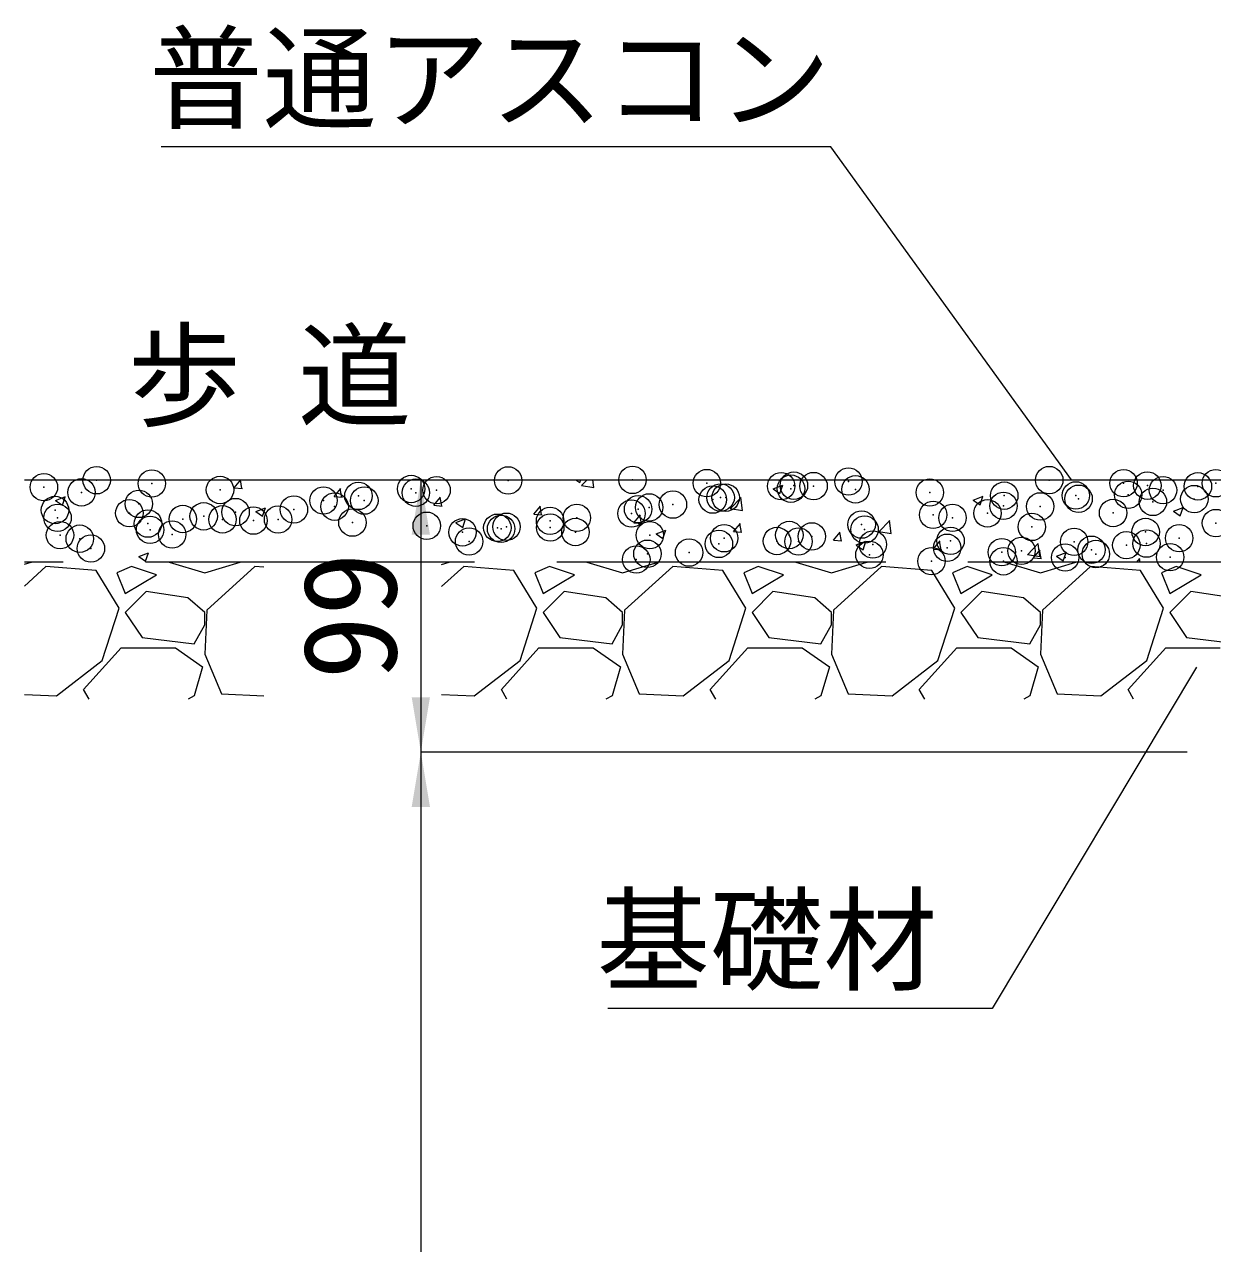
# Model space of a CAD drawing. Units: millimetres at full size, sheet at 1:20; details may follow other scales. Extents: x 62447 to 85128, y -7246 to 532.
# Drawn here: x 78499.1 to 78932.4, y -3436.3 to -2991.6 of the extents above; entities that cross this region are included whole.
import ezdxf
from ezdxf.enums import TextEntityAlignment as Align

# ---------------------------------------------------------------- set-up
doc = ezdxf.new("R2010")
doc.units = ezdxf.units.MM
doc.header["$LTSCALE"] = 20
doc.header["$PDMODE"] = 32
doc.header["$PDSIZE"] = 10
doc.linetypes.add('DASHED', pattern=[7.5, 6, -1.5])
for name, color, linetype, lineweight in [('ハッチング', 7, 'Continuous', 5), ('基礎', 3, 'Continuous', 13), ('寸法線', 7, 'Continuous', 9), ('引出線', 4, 'Continuous', 9)]:
    doc.layers.add(name, color=color, linetype=linetype, lineweight=lineweight)
doc.layers.add('文字', color=7, linetype='Continuous')
doc.styles.add('ＭＳ ゴシック', font='')
doc.styles.get('ＭＳ ゴシック').set_extended_font_data('MS Gothic')

# ---------------------------------------------------------------- blocks, each defined once
blk = doc.blocks.new('filled_arrow')
at = {"color": 0, "linetype": 'Continuous', "lineweight": -2}
blk.add_solid([(7.5, 1.25), (0, 0), (7.5, -1.25)], dxfattribs=at)

msp = doc.modelspace()

# ---------------------------------------------------------------- linework, layer by layer
at = {"layer": 'ハッチング'}
for p, q in [((78541.98, -3157.72), (78541.97, -3157.7)), ((78575.56, -3160.61), (78578, -3157.7)), ((78575.56, -3160.61), (78578.6, -3160.88)), ((78578.41, -3160.91), (78577.83, -3157.73)), ((78612, -3163.8), (78614.45, -3160.88)), ((78614.85, -3164.1), (78614.26, -3160.91)), ((78700.22, -3157.7), (78701.65, -3158.66)), ((78701.64, -3158.66), (78701.97, -3157.7)), ((78702.24, -3159.75), (78706.76, -3160.45)), ((78702.27, -3159.81), (78704.3, -3157.7)), ((78706.75, -3160.52), (78706.42, -3157.7)), ((78772.13, -3161.03), (78774.65, -3162.73)), ((78772.14, -3161.01), (78775.69, -3159.64)), ((78774.65, -3162.73), (78775.68, -3159.66)), ((78510.42, -3165.21), (78512.95, -3166.91)), ((78510.43, -3165.18), (78513.99, -3163.82)), ((78512.95, -3166.91), (78513.98, -3163.84)), ((78612, -3163.8), (78615.03, -3164.06)), ((78648.44, -3166.98), (78650.88, -3164.07)), ((78651.29, -3167.29), (78650.7, -3164.1)), ((78756.49, -3168.22), (78760.44, -3164.1)), ((78760.96, -3168.93), (78760.4, -3164.1)), ((78845.13, -3165.1), (78847.66, -3166.8)), ((78845.14, -3165.07), (78848.7, -3163.71)), ((78847.66, -3166.8), (78848.69, -3163.73)), ((78583.43, -3169.27), (78585.96, -3170.98)), ((78583.44, -3169.25), (78587, -3167.89)), ((78585.95, -3170.98), (78586.98, -3167.91)), ((78648.44, -3166.99), (78651.47, -3167.25)), ((78684.87, -3170.17), (78687.32, -3167.25)), ((78684.87, -3170.17), (78687.91, -3170.44)), ((78687.72, -3170.47), (78687.14, -3167.29)), ((78721.31, -3173.36), (78723.76, -3170.44)), ((78724.16, -3173.66), (78723.57, -3170.48)), ((78756.45, -3168.15), (78760.97, -3168.85)), ((78918.14, -3169.16), (78920.67, -3170.87)), ((78918.15, -3169.14), (78921.71, -3167.78)), ((78920.66, -3170.87), (78921.69, -3167.8)), ((78656.44, -3173.34), (78658.96, -3175.05)), ((78656.45, -3173.32), (78660, -3171.96)), ((78658.96, -3175.05), (78659.99, -3171.98)), ((78721.31, -3173.36), (78724.35, -3173.63)), ((78757.75, -3176.55), (78760.2, -3173.63)), ((78760.6, -3176.85), (78760.01, -3173.67)), ((78810.7, -3176.63), (78814.66, -3172.51)), ((78815.18, -3177.33), (78814.62, -3172.51)), ((78729.44, -3177.41), (78731.97, -3179.12)), ((78729.45, -3177.39), (78733.01, -3176.02)), ((78731.97, -3179.11), (78733, -3176.04)), ((78757.75, -3176.55), (78760.78, -3176.82)), ((78794.18, -3179.74), (78796.63, -3176.82)), ((78794.18, -3179.74), (78797.22, -3180)), ((78797.03, -3180.04), (78796.45, -3176.85)), ((78810.67, -3176.56), (78815.19, -3177.26)), ((78802.45, -3181.48), (78804.98, -3183.18)), ((78802.46, -3181.46), (78806.02, -3180.09)), ((78804.97, -3183.18), (78806, -3180.11)), ((78830.62, -3182.92), (78833.07, -3180)), ((78830.62, -3182.93), (78833.66, -3183.19)), ((78833.47, -3183.23), (78832.88, -3180.04)), ((78864.92, -3185.04), (78868.87, -3180.91)), ((78867.06, -3186.11), (78869.51, -3183.19)), ((78869.39, -3185.74), (78868.83, -3180.92)), ((78869.91, -3186.41), (78869.32, -3183.23)), ((78875.46, -3185.53), (78879.02, -3184.16)), ((78877.98, -3187.25), (78879.01, -3184.18)), ((78499.05, -3188.49), (78501.57, -3187.75)), ((78501.57, -3187.75), (78501.59, -3187.7)), ((78540.75, -3185.66), (78543.27, -3187.36)), ((78540.76, -3185.64), (78544.31, -3184.27)), ((78543.27, -3187.36), (78544.3, -3184.29)), ((78551.84, -3187.7), (78551.86, -3187.75)), ((78551.86, -3187.75), (78564.82, -3191.56)), ((78564.82, -3191.56), (78577.77, -3187.75)), ((78577.77, -3187.75), (78577.79, -3187.7)), ((78651.23, -3188.56), (78653.97, -3187.75)), ((78653.97, -3187.75), (78653.99, -3187.7)), ((78704.24, -3187.7), (78704.26, -3187.75)), ((78704.26, -3187.75), (78717.22, -3191.56)), ((78717.22, -3191.56), (78730.17, -3187.75)), ((78730.17, -3187.75), (78730.19, -3187.7)), ((78780.44, -3187.7), (78780.46, -3187.75)), ((78780.46, -3187.75), (78793.42, -3191.56)), ((78793.42, -3191.56), (78806.37, -3187.75)), ((78806.37, -3187.75), (78806.39, -3187.7)), ((78856.64, -3187.7), (78856.66, -3187.75)), ((78856.66, -3187.75), (78869.62, -3191.56)), ((78864.89, -3184.97), (78869.4, -3185.67)), ((78867.06, -3186.11), (78870.09, -3186.38)), ((78869.62, -3191.56), (78882.57, -3187.75)), ((78875.46, -3185.55), (78877.98, -3187.25)), ((78882.57, -3187.75), (78882.59, -3187.7)), ((78904.84, -3187.7), (78905.94, -3186.38)), ((78905.99, -3187.7), (78905.76, -3186.42)), ((78506.91, -3189.27), (78499.05, -3196.44)), ((78525.19, -3190.8), (78506.91, -3189.27)), ((78533.58, -3204.51), (78525.19, -3190.8)), ((78538.15, -3189.27), (78532.81, -3191.56)), ((78532.81, -3191.56), (78535.86, -3199.18)), ((78535.86, -3199.18), (78547.29, -3192.32)), ((78547.29, -3192.32), (78538.15, -3189.27)), ((78583.11, -3189.27), (78565.58, -3205.27)), ((78586.44, -3189.55), (78583.11, -3189.27)), ((78659.31, -3189.27), (78651.23, -3196.65)), ((78677.59, -3190.8), (78659.31, -3189.27)), ((78685.98, -3204.51), (78677.59, -3190.8)), ((78690.55, -3189.27), (78685.21, -3191.56)), ((78685.21, -3191.56), (78688.26, -3199.18)), ((78688.26, -3199.18), (78699.69, -3192.32)), ((78699.69, -3192.32), (78690.55, -3189.27)), ((78735.51, -3189.27), (78717.98, -3205.27)), ((78753.79, -3190.8), (78735.51, -3189.27)), ((78762.18, -3204.51), (78753.79, -3190.8)), ((78766.75, -3189.27), (78761.41, -3191.56)), ((78761.41, -3191.56), (78764.46, -3199.18)), ((78764.46, -3199.18), (78775.89, -3192.32)), ((78775.89, -3192.32), (78766.75, -3189.27)), ((78811.71, -3189.27), (78794.18, -3205.27)), ((78829.99, -3190.8), (78811.71, -3189.27)), ((78838.38, -3204.51), (78829.99, -3190.8)), ((78842.95, -3189.27), (78837.61, -3191.56)), ((78837.61, -3191.56), (78840.66, -3199.18)), ((78840.66, -3199.18), (78852.09, -3192.32)), ((78852.09, -3192.32), (78842.95, -3189.27)), ((78887.91, -3189.27), (78870.38, -3205.27)), ((78906.19, -3190.8), (78887.91, -3189.27)), ((78914.58, -3204.51), (78906.19, -3190.8)), ((78919.15, -3189.27), (78913.81, -3191.56)), ((78913.81, -3191.56), (78916.86, -3199.18)), ((78916.86, -3199.18), (78928.29, -3192.32)), ((78928.29, -3192.32), (78919.15, -3189.27)), ((78543.48, -3198.42), (78535.86, -3206.04)), ((78558.72, -3200.7), (78543.48, -3198.42)), ((78564.82, -3206.04), (78558.72, -3200.7)), ((78695.88, -3198.42), (78688.26, -3206.04)), ((78711.12, -3200.7), (78695.88, -3198.42)), ((78717.22, -3206.04), (78711.12, -3200.7)), ((78772.08, -3198.42), (78764.46, -3206.04)), ((78787.32, -3200.7), (78772.08, -3198.42)), ((78793.42, -3206.04), (78787.32, -3200.7)), ((78848.28, -3198.42), (78840.66, -3206.04)), ((78863.52, -3200.7), (78848.28, -3198.42)), ((78869.62, -3206.04), (78863.52, -3200.7)), ((78924.48, -3198.42), (78916.86, -3206.04)), ((78939.72, -3200.7), (78924.48, -3198.42)), ((78527.48, -3223.56), (78533.58, -3204.51)), ((78535.86, -3206.04), (78541.96, -3215.18)), ((78565.58, -3205.28), (78564.82, -3221.28)), ((78564.82, -3210.61), (78564.82, -3206.04)), ((78679.88, -3223.56), (78685.98, -3204.51)), ((78688.26, -3206.04), (78694.36, -3215.18)), ((78717.98, -3205.28), (78717.22, -3221.28)), ((78717.22, -3210.61), (78717.22, -3206.04)), ((78756.08, -3223.56), (78762.18, -3204.51)), ((78764.46, -3206.04), (78770.56, -3215.18)), ((78794.18, -3205.28), (78793.42, -3221.28)), ((78793.42, -3210.61), (78793.42, -3206.04)), ((78832.28, -3223.56), (78838.38, -3204.51)), ((78840.66, -3206.04), (78846.76, -3215.18)), ((78870.38, -3205.28), (78869.62, -3221.28)), ((78869.62, -3210.61), (78869.62, -3206.04)), ((78908.48, -3223.56), (78914.58, -3204.51)), ((78916.86, -3206.04), (78922.96, -3215.18)), ((78561.01, -3217.47), (78564.82, -3210.61)), ((78713.41, -3217.47), (78717.22, -3210.61)), ((78789.61, -3217.47), (78793.42, -3210.61)), ((78865.81, -3217.47), (78869.62, -3210.61)), ((78541.96, -3215.18), (78561.01, -3217.47)), ((78694.36, -3215.18), (78713.41, -3217.47)), ((78770.56, -3215.18), (78789.61, -3217.47)), ((78846.76, -3215.18), (78865.81, -3217.47)), ((78922.96, -3215.18), (78942.01, -3217.47)), ((78520.62, -3234.23), (78534.34, -3218.99)), ((78534.34, -3218.99), (78554.15, -3218.99)), ((78554.15, -3218.99), (78564.06, -3225.85)), ((78673.02, -3234.23), (78686.74, -3218.99)), ((78686.74, -3218.99), (78706.55, -3218.99)), ((78706.55, -3218.99), (78716.46, -3225.85)), ((78749.22, -3234.23), (78762.94, -3218.99)), ((78762.94, -3218.99), (78782.75, -3218.99)), ((78782.75, -3218.99), (78792.66, -3225.85)), ((78825.42, -3234.23), (78839.14, -3218.99)), ((78839.14, -3218.99), (78858.95, -3218.99)), ((78858.95, -3218.99), (78868.86, -3225.85)), ((78901.62, -3234.23), (78915.34, -3218.99)), ((78915.34, -3218.99), (78935.15, -3218.99)), ((78510.72, -3236.52), (78527.48, -3223.56)), ((78564.82, -3221.28), (78570.91, -3235.76)), ((78663.12, -3236.52), (78679.88, -3223.56)), ((78717.22, -3221.28), (78723.31, -3235.76)), ((78739.32, -3236.52), (78756.08, -3223.56)), ((78793.42, -3221.28), (78799.51, -3235.76)), ((78815.52, -3236.52), (78832.28, -3223.56)), ((78869.62, -3221.28), (78875.71, -3235.76)), ((78891.72, -3236.52), (78908.48, -3223.56)), ((78564.06, -3225.85), (78561.01, -3236.52)), ((78716.46, -3225.85), (78713.41, -3236.52)), ((78792.66, -3225.85), (78789.61, -3236.52)), ((78868.86, -3225.85), (78865.81, -3236.52)), ((78499.05, -3235.96), (78510.72, -3236.52)), ((78522.65, -3237.7), (78520.62, -3234.23)), ((78561.01, -3236.52), (78558.75, -3237.7)), ((78570.91, -3235.76), (78586.44, -3236.49)), ((78651.23, -3235.95), (78663.12, -3236.52)), ((78675.05, -3237.7), (78673.02, -3234.23)), ((78713.41, -3236.52), (78711.15, -3237.7)), ((78723.31, -3235.76), (78739.32, -3236.52)), ((78751.25, -3237.7), (78749.22, -3234.23)), ((78789.61, -3236.52), (78787.35, -3237.7)), ((78799.51, -3235.76), (78815.52, -3236.52)), ((78827.45, -3237.7), (78825.42, -3234.23)), ((78865.81, -3236.52), (78863.55, -3237.7)), ((78875.71, -3235.76), (78891.72, -3236.52)), ((78903.65, -3237.7), (78901.62, -3234.23))]:
    msp.add_line(p, q, dxfattribs=at)
for p in [(78525.41, -3157.85), (78675.49, -3157.9), (78720.86, -3157.73), (78872.86, -3157.78), (78506.17, -3160.39), (78519.86, -3162.26), (78545.52, -3159.01), (78570.41, -3161.4), (78640.13, -3161.03), (78641.83, -3162.39), (78649.41, -3161.48), (78747.98, -3158.88), (78775.1, -3160.02), (78778.66, -3160.92), (78779.74, -3159.82), (78786.92, -3159.98), (78799.64, -3158.3), (78802.21, -3161.17), (78829.33, -3162.31), (78899.98, -3158.93), (78908.64, -3159.81), (78914.36, -3161.48), (78927.09, -3160.07), (78933.6, -3158.95), (78540.78, -3166.49), (78608.17, -3165.24), (78620.89, -3163.56), (78623.03, -3165.28), (78735.6, -3166.74), (78750.11, -3164.91), (78753, -3164.17), (78754.84, -3164.2), (78856.45, -3163.46), (78882.56, -3163.38), (78883.57, -3164.6), (78901.64, -3163.15), (78910.69, -3165.75), (78925.77, -3164.71), (78510.22, -3168.71), (78537.33, -3169.85), (78564.45, -3171), (78576.09, -3169.46), (78597.37, -3168.54), (78612.21, -3167.47), (78720.49, -3170), (78722.88, -3168.41), (78726.92, -3167.75), (78830.51, -3170.45), (78850.32, -3169.91), (78856.17, -3167.19), (78869.56, -3167.38), (78896.15, -3169.79), (78511.16, -3171.58), (78544.13, -3173.67), (78556.85, -3171.99), (78571.29, -3172.11), (78582.58, -3172.56), (78591.57, -3172.15), (78618.69, -3173.29), (78645.81, -3174.44), (78671.56, -3175.17), (78672.92, -3175.58), (78674.88, -3174.81), (78690.8, -3172.63), (78690.86, -3175.08), (78700.54, -3171.56), (78804.43, -3174.02), (78805.52, -3175.81), (78837.6, -3171.58), (78866.52, -3174.88), (78933.68, -3173.47), (78512.05, -3177.89), (78519.24, -3179.17), (78544.9, -3175.92), (78552.96, -3177.64), (78658.84, -3176.84), (78661.24, -3180.17), (78700.04, -3176.73), (78727.16, -3177.87), (78754.28, -3179.02), (78773.56, -3180.01), (78778.05, -3177.83), (78781.4, -3180.17), (78786.28, -3178.34), (78836.89, -3179.96), (78881.94, -3180.3), (78908.02, -3176.72), (78920.23, -3178.98), (78523.33, -3182.73), (78726.3, -3184.66), (78741.48, -3184.24), (78752.39, -3181.08), (78808.52, -3181.31), (78835.63, -3182.46), (78855.55, -3184.1), (78862.75, -3183.6), (78888.27, -3183.19), (78889.87, -3184.75), (78900.99, -3181.51), (78908.32, -3180.95), (78722.24, -3186.77), (78807.27, -3185.05), (78829.9, -3187.36), (78856.19, -3187.41), (78878.69, -3186.03), (78916.99, -3185.89)]:
    msp.add_point(p, dxfattribs=at)
at = {"layer": '基礎'}
msp.add_line((78499.05, -3157.7), (78963.21, -3157.7), dxfattribs=at)
at = {"layer": '基礎', "linetype": 'DASHED', "lineweight": 15}
msp.add_line((78963.21, -3187.7), (78499.05, -3187.7), dxfattribs=at)
at = {"layer": '寸法線'}
for p, q in [((78643.65, -3157.7), (78643.65, -3257)), ((78643.65, -3257), (78643.65, -3957)), ((78923.21, -3257), (78643.65, -3257)), ((78923.21, -3257), (78643.65, -3257))]:
    msp.add_line(p, q, dxfattribs=at)
at = {"layer": '引出線'}
for points in [[(78880.93, -3157.7), (78793.2, -3036.27), (78548.9, -3036.27)], [(78926.62, -3226.05), (78852.02, -3350.54), (78711.82, -3350.54)]]:
    msp.add_lwpolyline(points, dxfattribs=at)

# ---------------------------------------------------------------- block references
at = {"layer": '寸法線', "xscale": 2.67, "yscale": 2.67}
for p, rotation in [((78643.65, -3157.7), 270), ((78643.65, -3257), 90), ((78643.65, -3257), 270)]:
    msp.add_blockref('filled_arrow', p, dxfattribs=dict(at, rotation=rotation))
at = {"layer": '引出線', "xscale": 0.133, "yscale": 0.133}
for p, rotation in [((78880.93, -3157.7), 125.8), ((78926.62, -3226.05), 239.1)]:
    msp.add_blockref('filled_arrow', p, dxfattribs=dict(at, rotation=rotation))

# ---------------------------------------------------------------- texts
at = {"layer": '寸法線', "style": 'ＭＳ ゴシック'}
msp.add_text('99', height=34.18, rotation=90, dxfattribs=at).set_placement((78617.65, -3207.35), align=Align.MIDDLE_CENTER)
at = {"layer": '引出線', "style": 'ＭＳ ゴシック'}
for s, p in [('普通アスコン', (78793.2, -2996.08)), ('基礎材', (78832.02, -3310.35))]:
    msp.add_text(s, height=30.38, dxfattribs=at).set_placement(p, align=Align.TOP_RIGHT)
at = {"layer": '文字', "style": 'ＭＳ ゴシック'}
msp.add_text('歩 道', height=30.38, dxfattribs=at).set_placement((78588.47, -3119.68), align=Align.MIDDLE_CENTER)

doc.saveas('drawing.dxf')
